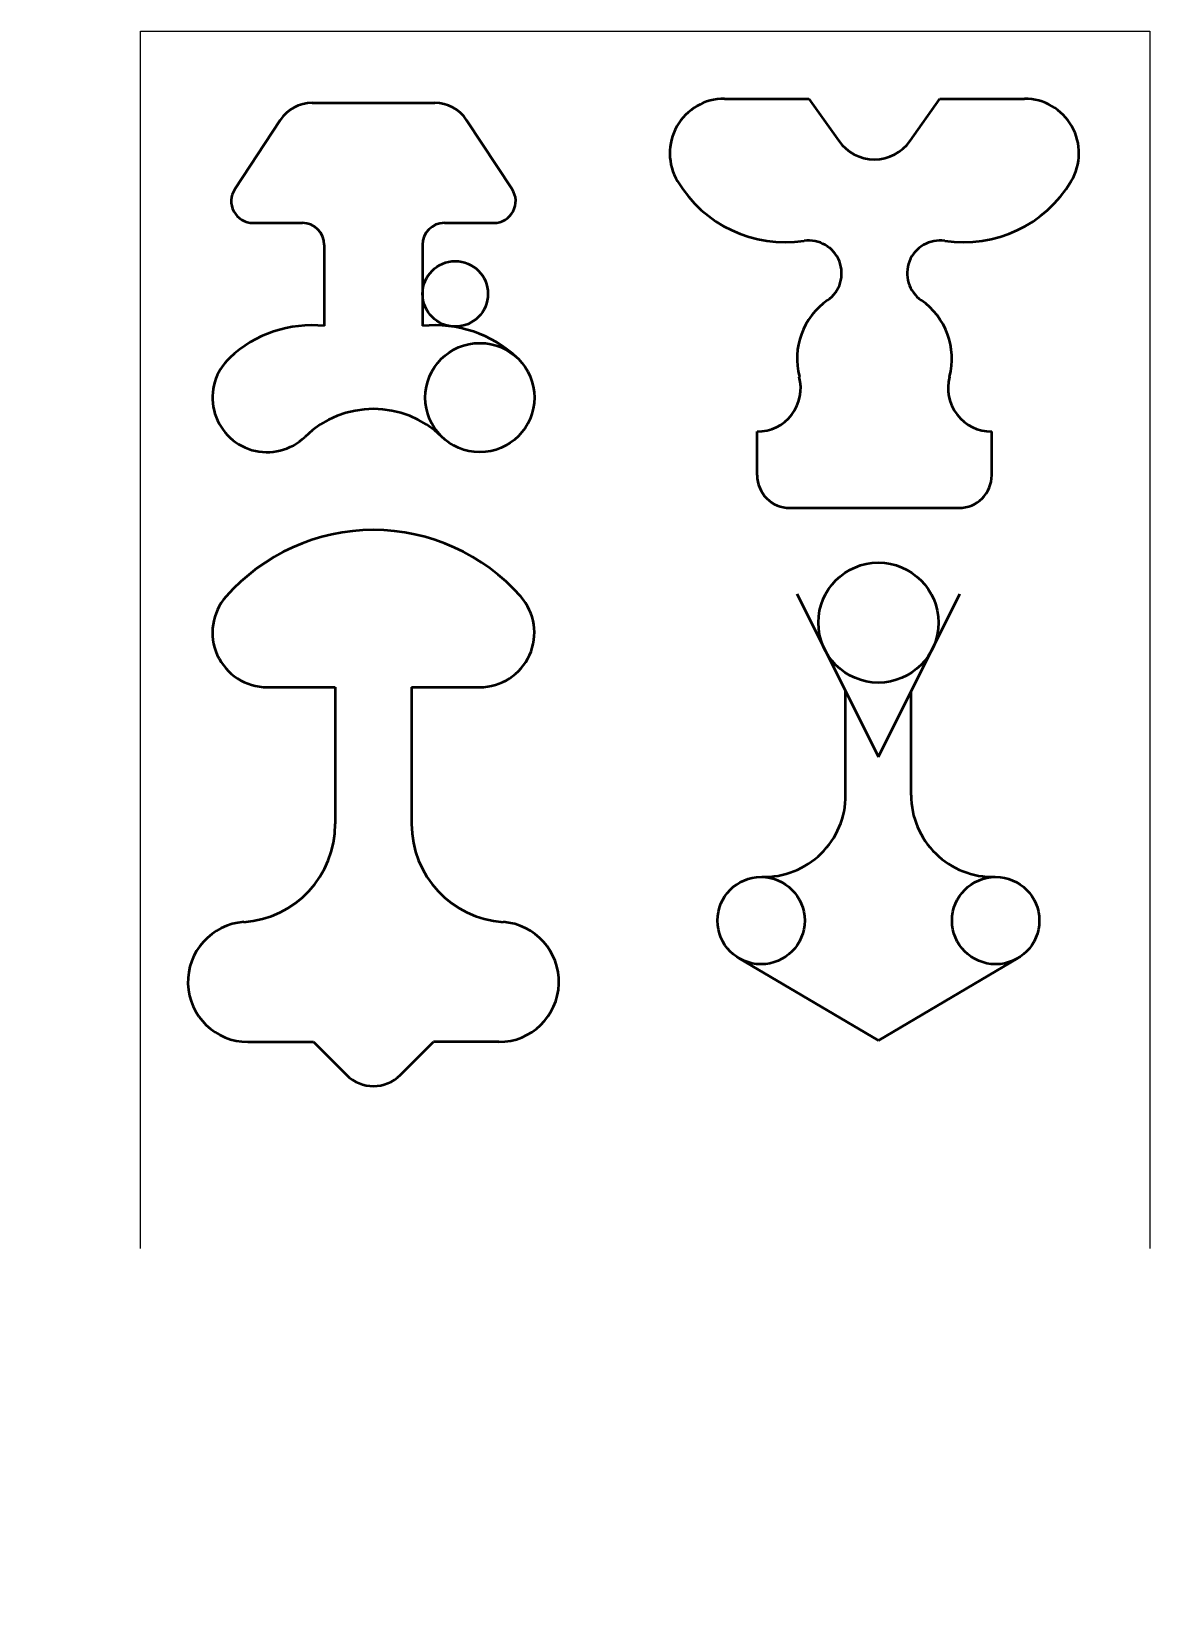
# Model space of a CAD drawing. Header units: millimetres. Extents: x 0 to 205, y 0 to 287.
import ezdxf

# ---------------------------------------------------------------- set-up
doc = ezdxf.new("R2010")
doc.units = ezdxf.units.MM
doc.layers.add('Contorno', color=7, linetype='Continuous', lineweight=50)

msp = doc.modelspace()

# ---------------------------------------------------------------- linework, layer by layer
for p, q in [((20, 287), (205, 287)), ((20, 64), (20, 287)), ((205, 287), (205, 64))]:
    msp.add_line(p, q)
at = {"layer": 'Contorno'}
for p, q in [((51.48, 273.89), (73.94, 273.89)), ((127.04, 274.66), (142.54, 274.66)), ((142.54, 274.66), (148.01, 266.92)), ((161.08, 266.92), (166.54, 274.66)), ((166.54, 274.66), (182.04, 274.66)), ((37.3, 258.09), (45.64, 270.74)), ((79.79, 270.74), (88.13, 258.09)), ((40.64, 251.89), (49.71, 251.89)), ((75.71, 251.89), (84.79, 251.89)), ((53.71, 247.89), (53.71, 233.03)), ((71.71, 247.89), (71.71, 233.03)), ((133.04, 205.66), (133.04, 213.66)), ((176.04, 205.66), (176.04, 213.66)), ((139.04, 199.66), (170.04, 199.66)), ((140.32, 183.95), (155.27, 154.06)), ((155.27, 154.06), (170.21, 183.95)), ((43.21, 166.83), (55.71, 166.83)), ((55.71, 166.83), (55.71, 141.76)), ((69.71, 166.83), (82.21, 166.83)), ((69.71, 166.83), (69.71, 141.76)), ((149.27, 154.06), (149.27, 166.06)), ((161.27, 154.06), (161.27, 166.06)), ((149.27, 147.05), (149.27, 154.06)), ((161.27, 147.05), (161.27, 154.06)), ((155.27, 102.06), (129.7, 117.17)), ((155.27, 102.06), (180.84, 117.17)), ((39.71, 101.83), (51.71, 101.83)), ((51.71, 101.83), (57.76, 95.78)), ((67.66, 95.78), (73.71, 101.83)), ((85.71, 101.83), (73.71, 101.83))]:
    msp.add_line(p, q, dxfattribs=at)
for centre, radius in [((77.71, 238.9), 6), ((82.21, 219.89), 10), ((155.27, 178.65), 11), ((133.77, 124.06), 8), ((176.77, 124.06), 8)]:
    msp.add_circle(centre, radius, dxfattribs=at)
for centre, radius, start, end in [((51.48, 266.89), 7, 90, 146.6115), ((73.94, 266.89), 7, 33.3885, 90), ((127.04, 264.66), 10, 90, 210.884), ((182.04, 264.66), 10, 329.116, 90), ((154.54, 271.54), 8, 215.2176, 324.7824), ((138.2, 271.34), 23, 210.884, 278.6135), ((170.89, 271.34), 23, 261.3865, 329.116), ((40.64, 255.89), 4, 146.6115, 270), ((84.79, 255.89), 4, 270, 33.3885), ((49.71, 247.89), 4, 0, 90), ((75.71, 247.89), 4, 90, 180), ((142.54, 242.66), 6, 304.6474, 98.6135), ((166.54, 242.66), 6, 81.3865, 235.3526), ((153.35, 227.03), 13, 124.6474, 194.8141), ((155.74, 227.03), 13, 345.1859, 55.3526), ((51.43, 211.14), 22, 84.046, 133.2222), ((74, 211.14), 22, 46.7778, 95.954), ((43.21, 219.89), 10, 133.2222, 314.1412), ((133.04, 221.66), 8, 270, 14.8141), ((176.04, 221.66), 8, 165.1859, 270), ((62.71, 199.8), 18, 45.8588, 134.1412), ((139.04, 205.66), 6, 180, 270), ((170.04, 205.66), 6, 270, 0), ((62.71, 159.63), 36, 41.4096, 138.5904), ((43.21, 176.83), 10, 138.5904, 270), ((82.21, 176.83), 10, 270, 41.4096), ((134.27, 147.05), 15, 268.7543, 0), ((176.27, 147.05), 15, 180, 271.2457), ((37.71, 141.76), 18, 273.9546, 0), ((87.71, 141.76), 18, 180, 266.0454), ((39.71, 112.83), 11, 93.9546, 270), ((85.71, 112.83), 11, 270, 86.0454), ((62.71, 100.73), 7, 225, 315)]:
    msp.add_arc(centre, radius, start, end, dxfattribs=at)

doc.saveas('drawing.dxf')
